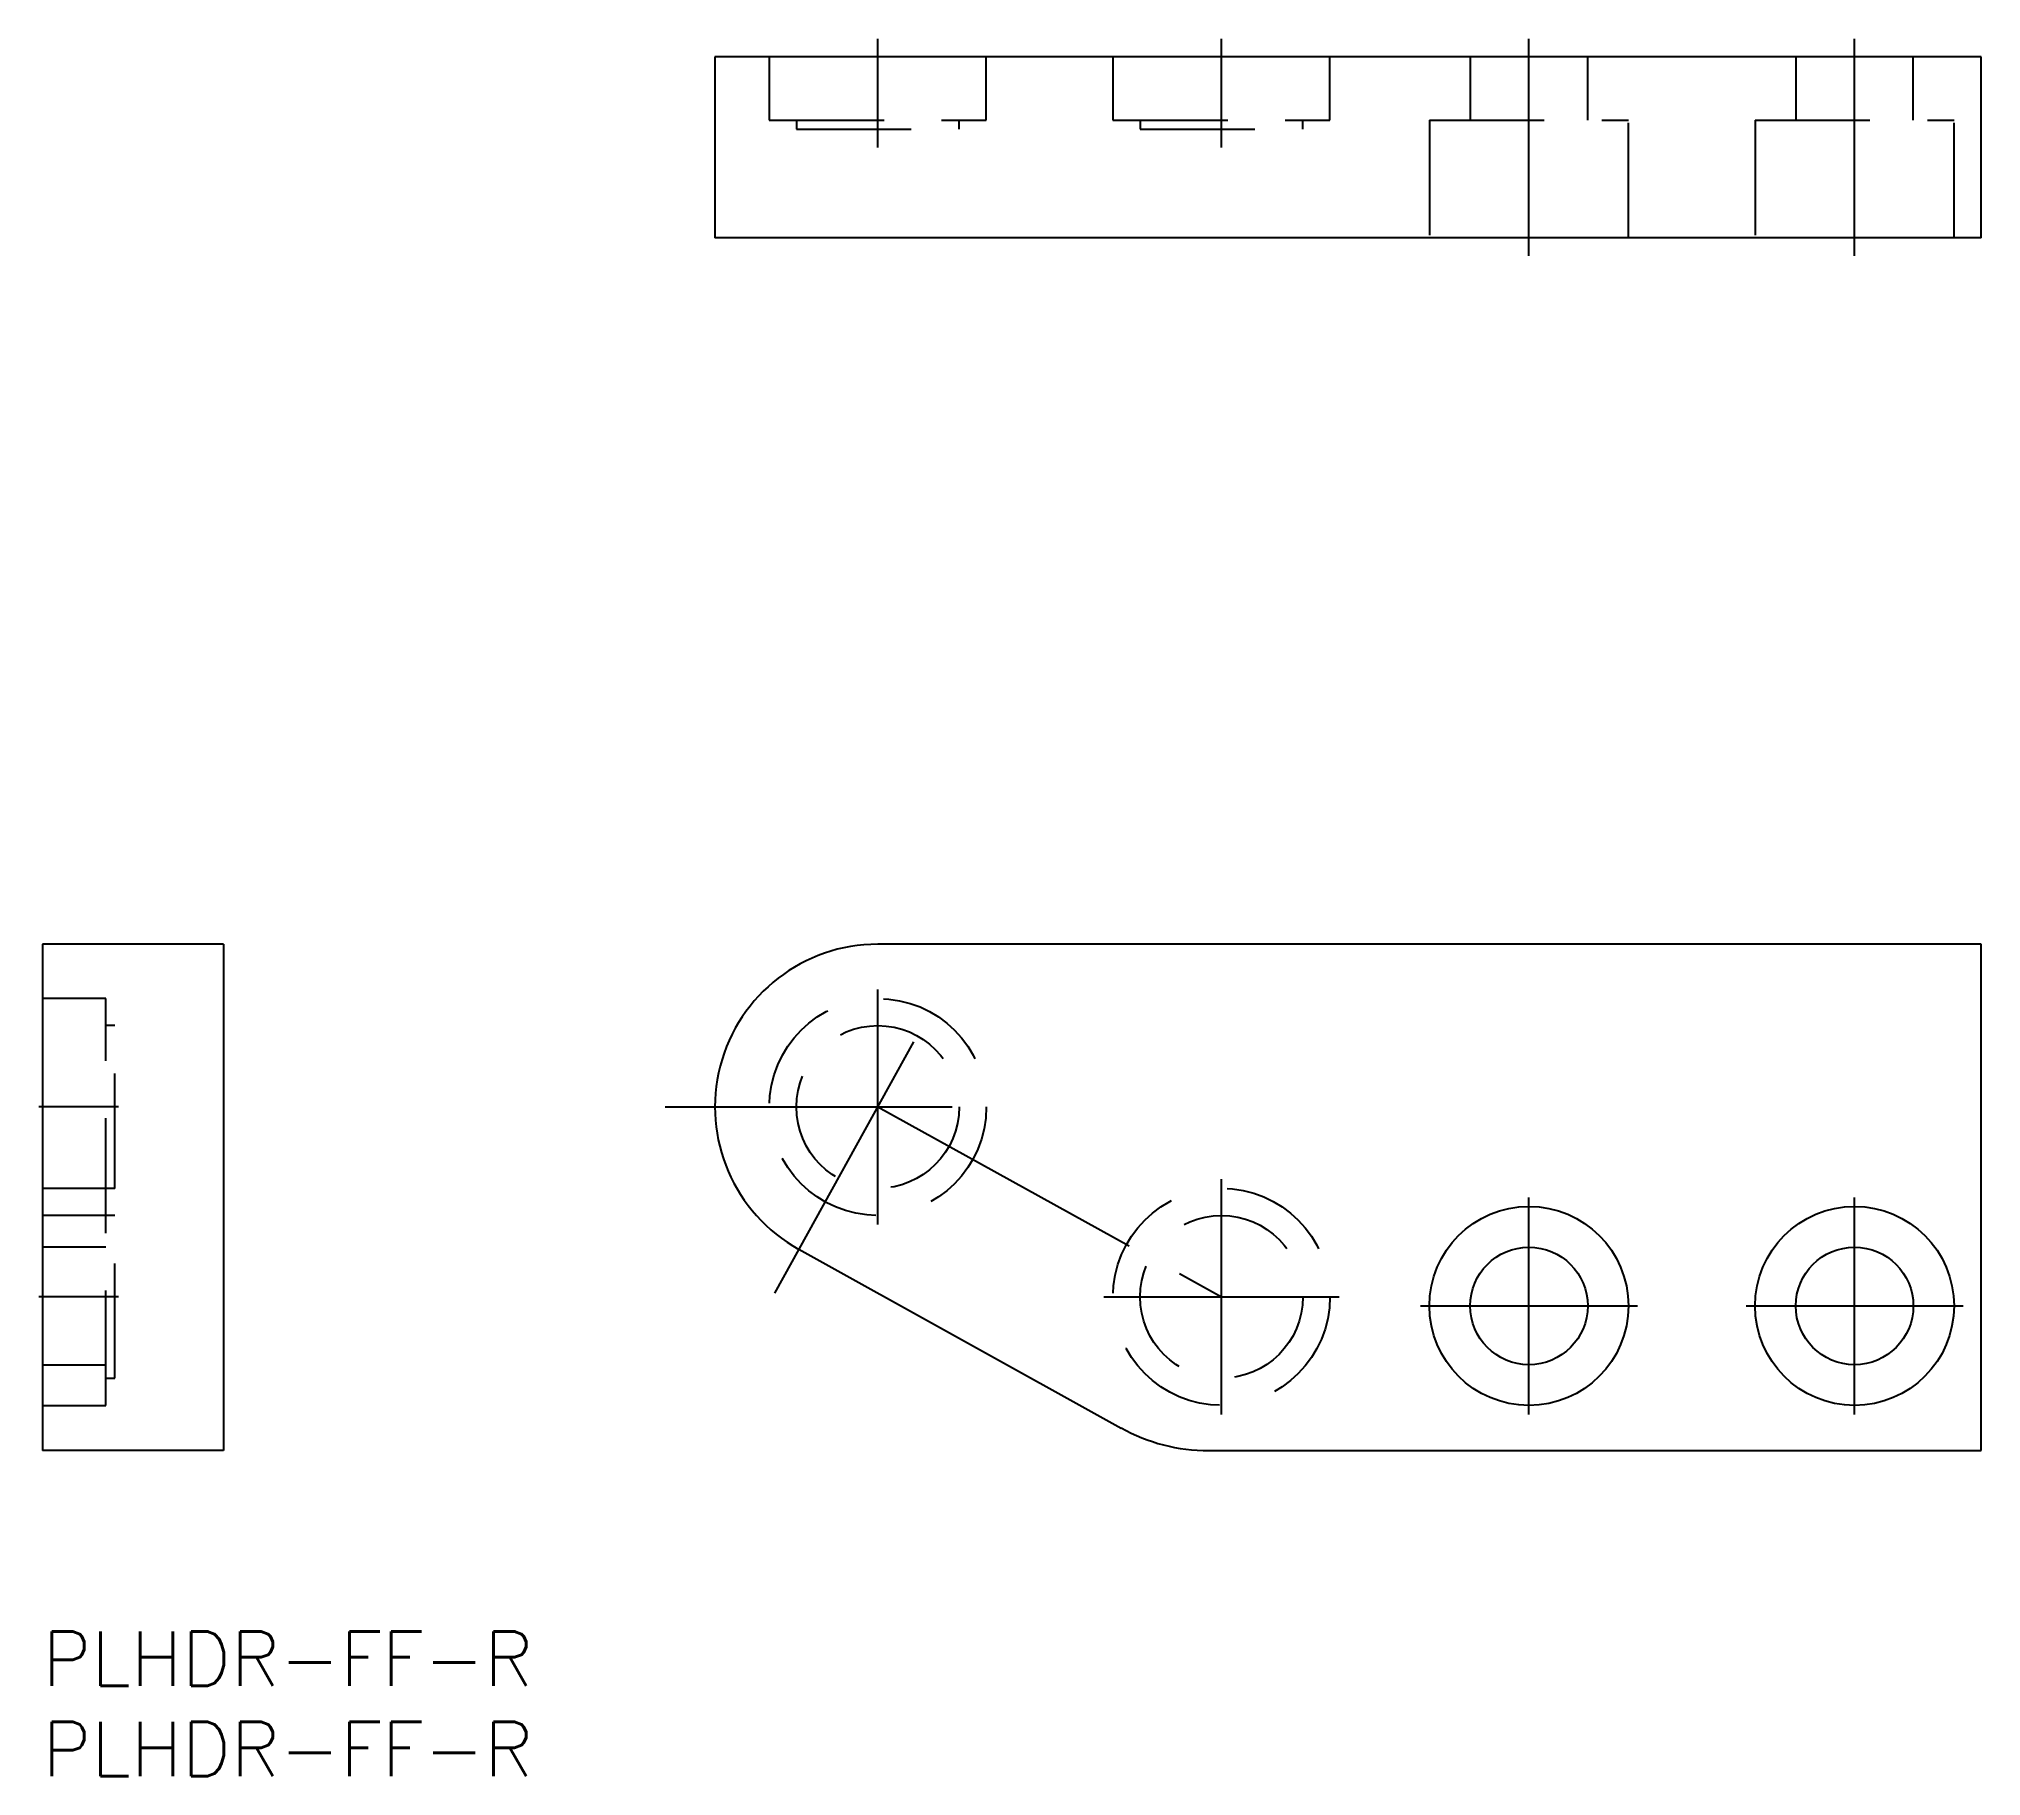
# Model space of a CAD drawing. Extents: x 0 to 107, y -8 to 88.
import ezdxf

# ---------------------------------------------------------------- set-up
doc = ezdxf.new("R2010")
doc.units = 0
doc.header["$LTSCALE"] = 0.5
doc.linetypes.add('CENTER', pattern=[50.8, 31.75, -6.35, 6.35, -6.35])
doc.linetypes.add('DASHED', pattern=[19.05, 12.7, -6.35])
for name, color, linetype in [('MSM_CENTER', 1, 'CENTER'), ('MSM_CONTINUOUS', 7, 'CONTINUOUS'), ('MSM_DASHED', 4, 'DASHED'), ('MSM_PART_NUMBER', 7, 'CONTINUOUS')]:
    doc.layers.add(name, color=color, linetype=linetype)
doc.styles.get("Standard").update_dxf_attribs({"font": 'txt.shx', "height": 3, "bigfont": 'bigfont.shx'})

msp = doc.modelspace()

# ---------------------------------------------------------------- linework, layer by layer
at = {"layer": 'MSM_CENTER'}
for p, q in [((46.18, 82.06), (46.18, 88.06)), ((65.18, 82.06), (65.18, 88.06)), ((82.18, 76.06), (82.18, 88.06)), ((100.18, 76.06), (100.18, 88.06)), ((46.18, 22.5), (46.18, 35.5)), ((40.48, 18.71), (49.33, 34.69)), ((4.2, 29), (-0.2, 29)), ((34.42, 29), (52.68, 29)), ((46.18, 29), (65.18, 18.5)), ((65.18, 12), (65.18, 25)), ((82.18, 12), (82.18, 24)), ((100.18, 12), (100.18, 24)), ((4.2, 18.5), (-0.2, 18.5)), ((58.68, 18.5), (71.68, 18.5)), ((76.18, 18), (88.18, 18)), ((94.18, 18), (106.18, 18))]:
    msp.add_line(p, q, dxfattribs=at)
at = {"layer": 'MSM_CONTINUOUS'}
for p, q in [((107.18, 87.06), (37.18, 87.06)), ((37.18, 87.06), (37.18, 77.06)), ((107.18, 77.06), (107.18, 87.06)), ((107.18, 77.06), (37.18, 77.06)), ((0, 38), (0, 10)), ((10, 38), (0, 38)), ((10, 38), (10, 10)), ((107.18, 38), (46.18, 38)), ((107.18, 10), (107.18, 38)), ((41.82, 21.13), (59.63, 11.25)), ((10, 10), (0, 10)), ((64.48, 10), (107.18, 10))]:
    msp.add_line(p, q, dxfattribs=at)
for centre, radius in [((82.18, 18), 5.5), ((100.18, 18), 5.5), ((82.18, 18), 3.25), ((100.18, 18), 3.25)]:
    msp.add_circle(centre, radius, dxfattribs=at)
for centre, radius, start, end in [((46.18, 29), 9, 90, 241), ((64.48, 20), 10, 241, 270)]:
    msp.add_arc(centre, radius, start, end, dxfattribs=at)
at = {"layer": 'MSM_DASHED'}
for p, q in [((40.18, 87.06), (40.18, 83.56)), ((52.18, 83.56), (52.18, 87.06)), ((59.18, 87.06), (59.18, 83.56)), ((71.18, 83.56), (71.18, 87.06)), ((78.93, 87.06), (78.93, 83.56)), ((85.43, 83.56), (85.43, 87.06)), ((96.93, 87.06), (96.93, 83.56)), ((103.43, 83.56), (103.43, 87.06)), ((40.18, 83.56), (52.18, 83.56)), ((41.68, 83.56), (41.68, 83.06)), ((41.68, 83.06), (50.68, 83.06)), ((50.68, 83.06), (50.68, 83.56)), ((59.18, 83.56), (71.18, 83.56)), ((60.68, 83.56), (60.68, 83.06)), ((60.68, 83.06), (69.68, 83.06)), ((69.68, 83.06), (69.68, 83.56)), ((76.68, 83.56), (87.68, 83.56)), ((76.68, 83.56), (76.68, 77.06)), ((87.68, 77.06), (87.68, 83.56)), ((94.68, 83.56), (105.68, 83.56)), ((94.68, 83.56), (94.68, 77.06)), ((105.68, 77.06), (105.68, 83.56)), ((3.5, 35), (0, 35)), ((3.5, 12.5), (3.5, 35)), ((4, 33.5), (3.5, 33.5)), ((4, 24.5), (4, 33.5)), ((4, 24.5), (0, 24.5)), ((4, 23), (0, 23)), ((4, 14), (4, 23)), ((3.5, 21.25), (0, 21.25)), ((0, 14.75), (3.5, 14.75)), ((3.5, 14), (4, 14)), ((0, 12.5), (3.5, 12.5))]:
    msp.add_line(p, q, dxfattribs=at)
for centre, radius in [((46.18, 29), 6), ((46.18, 29), 4.5), ((65.18, 18.5), 6), ((65.18, 18.5), 4.5)]:
    msp.add_circle(centre, radius, dxfattribs=at)

# ---------------------------------------------------------------- texts
at = {"layer": 'MSM_PART_NUMBER'}
for p in [(0, -3), (0, -8)]:
    msp.add_text('PLHDR-FF-R', height=3, dxfattribs=at).set_placement(p)

doc.saveas('drawing.dxf')
